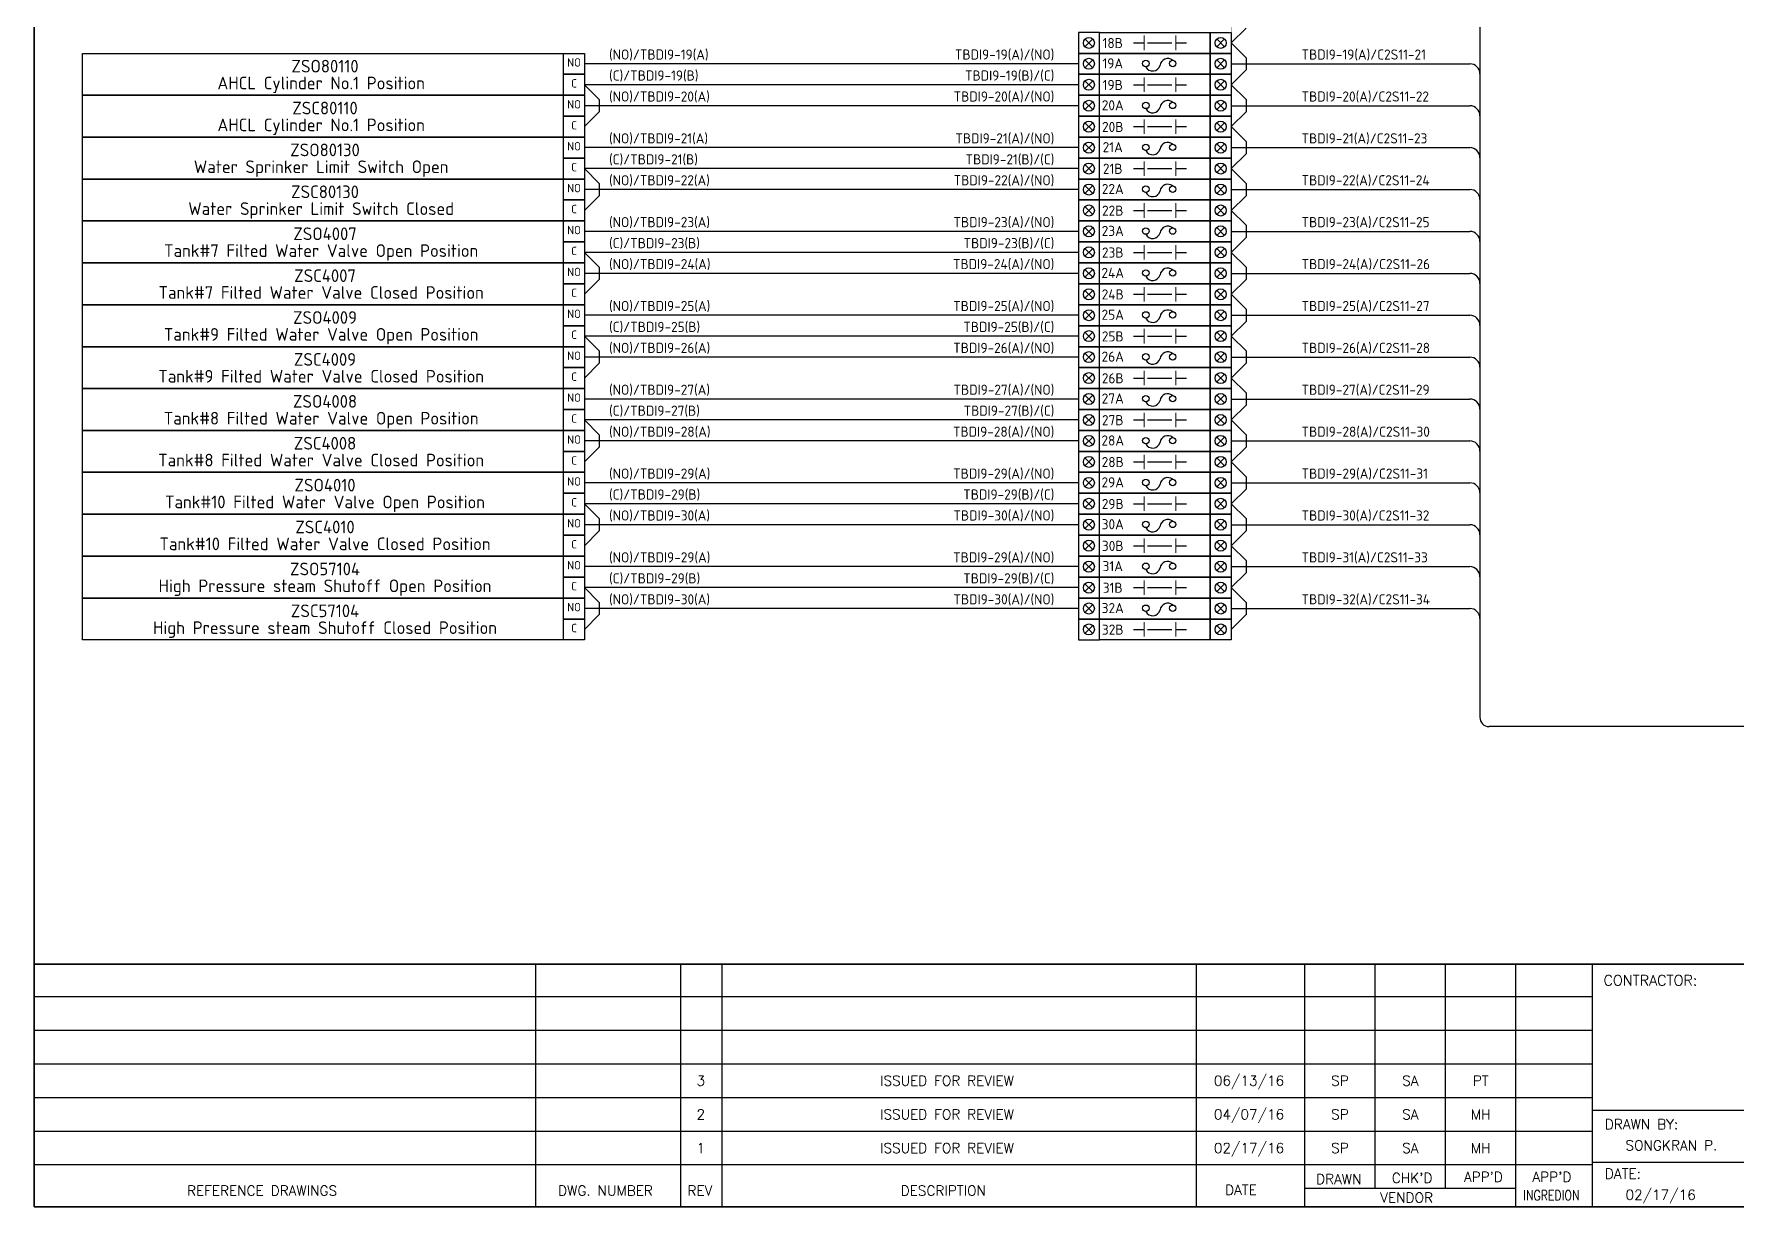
# Model space of a CAD drawing. Header units: inches. Extents: x 579627 to 667544, y 458630 to 507164.
# Drawn here: x 659216 to 661236, y 493540 to 494932 of the extents above; entities that cross this region are included whole.
import ezdxf
from ezdxf.enums import TextEntityAlignment as Align

# ---------------------------------------------------------------- set-up
doc = ezdxf.new("R2010")
doc.units = ezdxf.units.IN
doc.header["$MEASUREMENT"] = 0
for name, color, linetype in [('GT_1', 9, 'Continuous'), ('HELPPOINT', 7, 'Continuous'), ('MEMBER', 7, 'Continuous'), ('power', 7, 'Continuous')]:
    doc.layers.add(name, color=color, linetype=linetype)
doc.styles.add('HTX11', font='O8111901')
doc.styles.add('ISO3098B', font='ISO3098B.shx')
doc.styles.add('ROMANS', font='romans.shx', dxfattribs={"width": 0.85, "height": 25})

# ---------------------------------------------------------------- blocks, each defined once
blk = doc.blocks.new('TPA')
at = {"layer": 'GT_1', "color": 4, "flags": 128}
for points in [[(563383.4, 501946.4), (563383.4, 502273.8)], [(563578.8, 501946.4), (563578.8, 502273.8)], [(563634.6, 501946.4), (563634.6, 502273.8)], [(564274, 501946.4), (564274, 502273.8)], [(564419.8, 501946.4), (564419.8, 502273.8)], [(564514.7, 501971.1), (564514.7, 502273.8)], [(564609.7, 501971.2), (564609.7, 502273.8)], [(564704.3, 501946.4), (564704.3, 502273.8)], [(564807.7, 501946.4), (564807.7, 502273.8)], [(564807.7, 502229.7), (562706.8, 502229.7)], [(564807.7, 502184.4), (562706.8, 502184.4)], [(564807.7, 502139.1), (562706.8, 502139.1)], [(564807.7, 502093.7), (562706.8, 502093.7)], [(565702.1, 502076.3), (564807.7, 502076.3)], [(564807.7, 502048.3), (562706.8, 502048.3)], [(564807.6, 502003), (562706.8, 502003)], [(565702.1, 502006.4), (564807.7, 502006.4)], [(564704.3, 501971.1), (564419.8, 501971.1)]]:
    blk.add_lwpolyline(points, dxfattribs=at)
at = {"layer": 'HELPPOINT', "color": 4, "lineweight": 35}
for p, q in [((562706.8, 501946.4), (562706.8, 505019.3)), ((562706.8, 501946.4), (562706.8, 505019.3)), ((567131, 501946.4), (562706.8, 501946.4)), ((567131, 501946.4), (562706.8, 501946.4))]:
    blk.add_line(p, q, dxfattribs=at)
at = {"layer": 'MEMBER', "color": 4, "lineweight": 35}
blk.add_line((562706.8, 502273.8), (567131, 502273.8), dxfattribs=at)
blk.add_line((562706.8, 502273.8), (567131, 502273.8), dxfattribs=at)
at = {"style": 'HTX11'}
for tag, p in [('A', (566704.3, 502037.1)), ('B', (567038.2, 501963.3))]:
    blk.add_attdef(tag, text='', height=16.8, dxfattribs=at).set_placement(p, align=Align.MIDDLE_CENTER)
at = {"layer": 'MEMBER', "color": 4, "ltscale": 0.8, "style": 'ROMANS'}
for s, height, p in [('CONTRACTOR:', 14.035, (564822.6, 502244.9)), ('DRAWN BY:', 13.49, (564824.3, 502051.1)), ('SONGKRAN P.', 13.495, (564852.1, 502022.7)), ('DRAWN', 13.49, (564435, 501977.3)), ("CHK'D", 13.49, (564537, 501978.7)), ("APP'D", 13.49, (564634.3, 501980.1)), ("APP'D", 13.49, (564726.6, 501980.1)), ('DATE:', 13.49, (564824.3, 501984.5)), ('REFERENCE DRAWINGS', 13.495, (562912.9, 501961.6)), ('DWG. NUMBER', 13.495, (563413.2, 501961.6)), ('REV', 13.49, (563587.7, 501961.6)), ('DESCRIPTION', 13.495, (563875, 501961.6)), ('DATE', 13.49, (564312.3, 501962.5)), ('VENDOR', 13.49, (564521.5, 501952.2)), ('02/17/16', 13.49, (564852.1, 501956))]:
    blk.add_text(s, height=height, dxfattribs=at).set_placement(p)
for s, height, p in [('3', 13.5, (563605.6, 502116.6)), ('ISSUED FOR REVIEW', 13.495, (563937.5, 502116.6)), ('06/13/16', 13.49, (564344.6, 502116.6)), ('SP', 13.49, (564467.2, 502116.6)), ('SA', 13.49, (564562.1, 502116.6)), ('PT', 13.49, (564657, 502116.6)), ('2', 13.5, (563605.6, 502071.2)), ('ISSUED FOR REVIEW', 13.495, (563937.5, 502071.2)), ('04/07/16', 13.49, (564344.6, 502071.2)), ('SP', 13.49, (564467.2, 502071.2)), ('SA', 13.49, (564562.1, 502071.2)), ('MH', 13.49, (564657, 502071.2)), ('1', 13.5, (563605.6, 502025.8)), ('ISSUED FOR REVIEW', 13.495, (563937.5, 502025.8)), ('02/17/16', 13.49, (564344.6, 502025.8)), ('SP', 13.49, (564467.2, 502025.8)), ('SA', 13.49, (564562.1, 502025.8)), ('MH', 13.49, (564657, 502025.8))]:
    blk.add_text(s, height=height, dxfattribs=at).set_placement(p, align=Align.MIDDLE_CENTER)
at = {"layer": 'MEMBER', "color": 4, "ltscale": 0.8, "style": 'ROMANS', "width": 0.8}
blk.add_text('INGREDION', height=13.49, dxfattribs=at).set_placement((564714.3, 501955.4))

msp = doc.modelspace()

# ---------------------------------------------------------------- linework, layer by layer
at = {"color": 4}
for p, q in [((660931.6, 495779.5), (660931.6, 494121)), ((660455.2, 494896.5), (659869.2, 494896.5)), ((660636.6, 494896.5), (660919.6, 494896.5)), ((660455.2, 494846.7), (659869.2, 494846.7)), ((660636.6, 494846.7), (660919.6, 494846.7)), ((660455.2, 494797), (659869.2, 494797)), ((660636.6, 494797), (660919.6, 494797)), ((660455.2, 494747.3), (659869.2, 494747.3)), ((660636.6, 494747.3), (660919.6, 494747.3)), ((660455.2, 494697.6), (659869.2, 494697.6)), ((660636.6, 494697.6), (660919.6, 494697.6)), ((660455.2, 494647.8), (659869.2, 494647.8)), ((660636.6, 494647.8), (660919.6, 494647.8)), ((660455.2, 494598.1), (659869.2, 494598.1)), ((660636.6, 494598.1), (660919.6, 494598.1)), ((660455.2, 494548.4), (659869.2, 494548.4)), ((660636.6, 494548.4), (660919.6, 494548.4)), ((660455.2, 494498.7), (659869.2, 494498.7)), ((660636.6, 494498.7), (660919.6, 494498.7)), ((660455.2, 494449), (659869.2, 494449)), ((660636.6, 494449), (660919.6, 494449)), ((660455.2, 494399.2), (659869.2, 494399.2)), ((660636.6, 494399.2), (660919.6, 494399.2)), ((660455.2, 494349.5), (659869.2, 494349.5)), ((660636.6, 494349.5), (660919.6, 494349.5)), ((660455.2, 494299.8), (659869.2, 494299.8)), ((660636.6, 494299.8), (660919.6, 494299.8)), ((660455.2, 494250.1), (659869.2, 494250.1)), ((660636.6, 494250.1), (660919.6, 494250.1)), ((662877.5, 494110), (660942.6, 494110))]:
    msp.add_line(p, q, dxfattribs=at)
at = {"color": 1}
for p, q in [((660636.6, 494921.3), (660654.1, 494938.9)), ((660636.6, 494921.3), (660654.1, 494903.7)), ((660472.3, 494901.1), (660463, 494891.8)), ((660463, 494901.1), (660472.3, 494891.8)), ((660619.5, 494901.1), (660628.7, 494891.8)), ((660628.7, 494901.1), (660619.5, 494891.8)), ((660654.1, 494903.7), (660654.1, 494889.2)), ((660636.6, 494871.6), (660654.1, 494889.2)), ((660636.6, 494871.6), (660654.1, 494854)), ((660472.3, 494851.4), (660463, 494842.1)), ((660463, 494851.4), (660472.3, 494842.1)), ((660619.5, 494851.4), (660628.7, 494842.1)), ((660628.7, 494851.4), (660619.5, 494842.1)), ((660654.1, 494854), (660654.1, 494839.5)), ((660636.6, 494821.9), (660654.1, 494839.5)), ((660636.6, 494821.9), (660654.1, 494804.3)), ((660472.3, 494801.6), (660463, 494792.4)), ((660463, 494801.6), (660472.3, 494792.4)), ((660619.5, 494801.6), (660628.7, 494792.4)), ((660628.7, 494801.6), (660619.5, 494792.4)), ((660654.1, 494804.3), (660654.1, 494789.7)), ((660636.6, 494772.2), (660654.1, 494789.7)), ((660636.6, 494772.2), (660654.1, 494754.6)), ((660472.3, 494751.9), (660463, 494742.7)), ((660463, 494751.9), (660472.3, 494742.7)), ((660619.5, 494751.9), (660628.7, 494742.7)), ((660628.7, 494751.9), (660619.5, 494742.7)), ((660654.1, 494754.6), (660654.1, 494740)), ((660636.6, 494722.4), (660654.1, 494740)), ((660636.6, 494722.4), (660654.1, 494704.9)), ((660472.3, 494702.2), (660463, 494692.9)), ((660463, 494702.2), (660472.3, 494692.9)), ((660619.5, 494702.2), (660628.7, 494692.9)), ((660628.7, 494702.2), (660619.5, 494692.9)), ((660636.6, 494672.7), (660654.1, 494690.3)), ((660654.1, 494704.9), (660654.1, 494690.3)), ((660636.6, 494672.7), (660654.1, 494655.1)), ((660472.3, 494652.5), (660463, 494643.2)), ((660463, 494652.5), (660472.3, 494643.2)), ((660619.5, 494652.5), (660628.7, 494643.2)), ((660628.7, 494652.5), (660619.5, 494643.2)), ((660654.1, 494655.1), (660654.1, 494640.6)), ((660636.6, 494623), (660654.1, 494640.6)), ((660636.6, 494623), (660654.1, 494605.4)), ((660472.3, 494602.8), (660463, 494593.5)), ((660463, 494602.8), (660472.3, 494593.5)), ((660619.5, 494602.8), (660628.7, 494593.5)), ((660628.7, 494602.8), (660619.5, 494593.5)), ((660636.6, 494573.3), (660654.1, 494590.8)), ((660654.1, 494605.4), (660654.1, 494590.8)), ((660636.6, 494573.3), (660654.1, 494555.7)), ((660472.3, 494553), (660463, 494543.8)), ((660463, 494553), (660472.3, 494543.8)), ((660619.5, 494553), (660628.7, 494543.8)), ((660628.7, 494553), (660619.5, 494543.8)), ((660654.1, 494555.7), (660654.1, 494541.1)), ((660636.6, 494523.5), (660654.1, 494541.1)), ((660636.6, 494523.5), (660654.1, 494506)), ((660472.3, 494503.3), (660463, 494494.1)), ((660463, 494503.3), (660472.3, 494494.1)), ((660619.5, 494503.3), (660628.7, 494494.1)), ((660628.7, 494503.3), (660619.5, 494494.1)), ((660636.6, 494473.8), (660654.1, 494491.4)), ((660654.1, 494506), (660654.1, 494491.4)), ((660636.6, 494473.8), (660654.1, 494456.2)), ((660472.3, 494453.6), (660463, 494444.3)), ((660463, 494453.6), (660472.3, 494444.3)), ((660619.5, 494453.6), (660628.7, 494444.3)), ((660628.7, 494453.6), (660619.5, 494444.3)), ((660654.1, 494456.2), (660654.1, 494441.7)), ((660636.6, 494424.1), (660654.1, 494441.7)), ((660636.6, 494424.1), (660654.1, 494406.5)), ((660472.3, 494403.9), (660463, 494394.6)), ((660463, 494403.9), (660472.3, 494394.6)), ((660619.5, 494403.9), (660628.7, 494394.6)), ((660628.7, 494403.9), (660619.5, 494394.6)), ((660636.6, 494374.4), (660654.1, 494391.9)), ((660654.1, 494406.5), (660654.1, 494391.9)), ((660636.6, 494374.4), (660654.1, 494356.8)), ((660472.3, 494354.1), (660463, 494344.9)), ((660463, 494354.1), (660472.3, 494344.9)), ((660619.5, 494354.1), (660628.7, 494344.9)), ((660628.7, 494354.1), (660619.5, 494344.9)), ((660654.1, 494356.8), (660654.1, 494342.2)), ((660636.6, 494324.6), (660654.1, 494342.2)), ((660636.6, 494324.6), (660654.1, 494307.1)), ((660654.1, 494307.1), (660654.1, 494292.5)), ((660472.3, 494304.4), (660463, 494295.2)), ((660463, 494304.4), (660472.3, 494295.2)), ((660619.5, 494304.4), (660628.7, 494295.2)), ((660628.7, 494304.4), (660619.5, 494295.2)), ((660636.6, 494274.9), (660654.1, 494292.5)), ((660654.1, 494292.5), (660654.1, 494292.5)), ((660636.6, 494274.9), (660654.1, 494257.3)), ((660472.3, 494254.7), (660463, 494245.4)), ((660463, 494254.7), (660472.3, 494245.4)), ((660619.5, 494254.7), (660628.7, 494245.4)), ((660628.7, 494254.7), (660619.5, 494245.4)), ((660654.1, 494257.3), (660654.1, 494242.8)), ((660636.6, 494225.2), (660654.1, 494242.8)), ((660654.1, 494242.8), (660654.1, 494242.8))]:
    msp.add_line(p, q, dxfattribs=at)
at = {"color": 0}
for p, q in [((660472.3, 494926), (660463, 494916.7)), ((660463, 494926), (660472.3, 494916.7)), ((660520.8, 494921.3), (660533.4, 494921.3)), ((660537.3, 494921.3), (660565.9, 494921.3)), ((660570.9, 494921.3), (660583.5, 494921.3)), ((660619.5, 494926), (660628.7, 494916.7)), ((660628.7, 494926), (660619.5, 494916.7)), ((660455.2, 494871.6), (659869.2, 494871.6)), ((659869.2, 494871.6), (659886.8, 494854)), ((660472.3, 494876.2), (660463, 494867)), ((660463, 494876.2), (660472.3, 494867)), ((660520.8, 494871.6), (660533.4, 494871.6)), ((660537.3, 494871.6), (660565.9, 494871.6)), ((660570.9, 494871.6), (660583.5, 494871.6)), ((660619.5, 494876.2), (660628.7, 494867)), ((660628.7, 494876.2), (660619.5, 494867)), ((659886.8, 494854), (659886.8, 494839.5)), ((659869.2, 494821.9), (659886.8, 494839.5)), ((660472.3, 494826.5), (660463, 494817.3)), ((660463, 494826.5), (660472.3, 494817.3)), ((660520.8, 494821.9), (660533.4, 494821.9)), ((660537.3, 494821.9), (660565.9, 494821.9)), ((660570.9, 494821.9), (660583.5, 494821.9)), ((660619.5, 494826.5), (660628.7, 494817.3)), ((660628.7, 494826.5), (660619.5, 494817.3)), ((660455.2, 494772.2), (659869.2, 494772.2)), ((659869.2, 494772.2), (659886.8, 494754.6)), ((660472.3, 494776.8), (660463, 494767.5)), ((660463, 494776.8), (660472.3, 494767.5)), ((660520.8, 494772.2), (660533.4, 494772.2)), ((660537.3, 494772.2), (660565.9, 494772.2)), ((660570.9, 494772.2), (660583.5, 494772.2)), ((660619.5, 494776.8), (660628.7, 494767.5)), ((660628.7, 494776.8), (660619.5, 494767.5)), ((659886.8, 494754.6), (659886.8, 494740)), ((659869.2, 494722.4), (659886.8, 494740)), ((660472.3, 494727.1), (660463, 494717.8)), ((660463, 494727.1), (660472.3, 494717.8)), ((660520.8, 494722.4), (660533.4, 494722.4)), ((660537.3, 494722.4), (660565.9, 494722.4)), ((660570.9, 494722.4), (660583.5, 494722.4)), ((660619.5, 494727.1), (660628.7, 494717.8)), ((660628.7, 494727.1), (660619.5, 494717.8)), ((660455.2, 494672.7), (659869.2, 494672.7)), ((659869.2, 494672.7), (659886.8, 494655.1)), ((660472.3, 494677.3), (660463, 494668.1)), ((660463, 494677.3), (660472.3, 494668.1)), ((660520.8, 494672.7), (660533.4, 494672.7)), ((660537.3, 494672.7), (660565.9, 494672.7)), ((660570.9, 494672.7), (660583.5, 494672.7)), ((660619.5, 494677.3), (660628.7, 494668.1)), ((660628.7, 494677.3), (660619.5, 494668.1)), ((659886.8, 494655.1), (659886.8, 494640.6)), ((659869.2, 494623), (659886.8, 494640.6)), ((660472.3, 494627.6), (660463, 494618.4)), ((660463, 494627.6), (660472.3, 494618.4)), ((660520.8, 494623), (660533.4, 494623)), ((660537.3, 494623), (660565.9, 494623)), ((660570.9, 494623), (660583.5, 494623)), ((660619.5, 494627.6), (660628.7, 494618.4)), ((660628.7, 494627.6), (660619.5, 494618.4)), ((660455.2, 494573.3), (659869.2, 494573.3)), ((659869.2, 494573.3), (659886.8, 494555.7)), ((660472.3, 494577.9), (660463, 494568.6)), ((660463, 494577.9), (660472.3, 494568.6)), ((660520.8, 494573.3), (660533.4, 494573.3)), ((660537.3, 494573.3), (660565.9, 494573.3)), ((660570.9, 494573.3), (660583.5, 494573.3)), ((660619.5, 494577.9), (660628.7, 494568.6)), ((660628.7, 494577.9), (660619.5, 494568.6)), ((659886.8, 494555.7), (659886.8, 494541.1)), ((659869.2, 494523.5), (659886.8, 494541.1)), ((660472.3, 494528.2), (660463, 494518.9)), ((660463, 494528.2), (660472.3, 494518.9)), ((660619.5, 494528.2), (660628.7, 494518.9)), ((660628.7, 494528.2), (660619.5, 494518.9)), ((660520.8, 494523.5), (660533.4, 494523.5)), ((660537.3, 494523.5), (660565.9, 494523.5)), ((660570.9, 494523.5), (660583.5, 494523.5)), ((660455.2, 494473.8), (659869.2, 494473.8)), ((659869.2, 494473.8), (659886.8, 494456.2)), ((660472.3, 494478.4), (660463, 494469.2)), ((660463, 494478.4), (660472.3, 494469.2)), ((660520.8, 494473.8), (660533.4, 494473.8)), ((660537.3, 494473.8), (660565.9, 494473.8)), ((660570.9, 494473.8), (660583.5, 494473.8)), ((660619.5, 494478.4), (660628.7, 494469.2)), ((660628.7, 494478.4), (660619.5, 494469.2)), ((659886.8, 494456.2), (659886.8, 494441.7)), ((659869.2, 494424.1), (659886.8, 494441.7)), ((660472.3, 494428.7), (660463, 494419.5)), ((660463, 494428.7), (660472.3, 494419.5)), ((660619.5, 494428.7), (660628.7, 494419.5)), ((660628.7, 494428.7), (660619.5, 494419.5)), ((660520.8, 494424.1), (660533.4, 494424.1)), ((660537.3, 494424.1), (660565.9, 494424.1)), ((660570.9, 494424.1), (660583.5, 494424.1)), ((660455.2, 494374.4), (659869.2, 494374.4)), ((659869.2, 494374.4), (659886.8, 494356.8)), ((660472.3, 494379), (660463, 494369.7)), ((660463, 494379), (660472.3, 494369.7)), ((660520.8, 494374.4), (660533.4, 494374.4)), ((660537.3, 494374.4), (660565.9, 494374.4)), ((660570.9, 494374.4), (660583.5, 494374.4)), ((660619.5, 494379), (660628.7, 494369.7)), ((660628.7, 494379), (660619.5, 494369.7)), ((659886.8, 494356.8), (659886.8, 494342.2)), ((659869.2, 494324.6), (659886.8, 494342.2)), ((660472.3, 494329.3), (660463, 494320)), ((660463, 494329.3), (660472.3, 494320)), ((660619.5, 494329.3), (660628.7, 494320)), ((660628.7, 494329.3), (660619.5, 494320)), ((660520.8, 494324.6), (660533.4, 494324.6)), ((660537.3, 494324.6), (660565.9, 494324.6)), ((660570.9, 494324.6), (660583.5, 494324.6)), ((660455.2, 494274.9), (659869.2, 494274.9)), ((659869.2, 494274.9), (659886.8, 494257.3)), ((660472.3, 494279.5), (660463, 494270.3)), ((660463, 494279.5), (660472.3, 494270.3)), ((660520.8, 494274.9), (660533.4, 494274.9)), ((660537.3, 494274.9), (660565.9, 494274.9)), ((660570.9, 494274.9), (660583.5, 494274.9)), ((660619.5, 494279.5), (660628.7, 494270.3)), ((660628.7, 494279.5), (660619.5, 494270.3)), ((659886.8, 494257.3), (659886.8, 494242.8)), ((659869.2, 494225.2), (659886.8, 494242.8)), ((660472.3, 494229.8), (660463, 494220.6)), ((660463, 494229.8), (660472.3, 494220.6)), ((660520.8, 494225.2), (660533.4, 494225.2)), ((660537.3, 494225.2), (660565.9, 494225.2)), ((660570.9, 494225.2), (660583.5, 494225.2)), ((660619.5, 494229.8), (660628.7, 494220.6)), ((660628.7, 494229.8), (660619.5, 494220.6))]:
    msp.add_line(p, q, dxfattribs=at)
at = {"color": 0, "lineweight": 9}
for p, q in [((660533.4, 494912.8), (660533.4, 494929.9)), ((660570.9, 494912.8), (660570.9, 494929.9)), ((660533.4, 494863.1), (660533.4, 494880.1)), ((660570.9, 494863.1), (660570.9, 494880.1)), ((660533.4, 494813.3), (660533.4, 494830.4)), ((660570.9, 494813.3), (660570.9, 494830.4)), ((660533.4, 494763.6), (660533.4, 494780.7)), ((660570.9, 494763.6), (660570.9, 494780.7)), ((660533.4, 494713.9), (660533.4, 494731)), ((660570.9, 494713.9), (660570.9, 494731)), ((660533.4, 494664.2), (660533.4, 494681.2)), ((660570.9, 494664.2), (660570.9, 494681.2)), ((660533.4, 494614.5), (660533.4, 494631.5)), ((660570.9, 494614.5), (660570.9, 494631.5)), ((660533.4, 494564.7), (660533.4, 494581.8)), ((660570.9, 494564.7), (660570.9, 494581.8)), ((660533.4, 494515), (660533.4, 494532.1)), ((660570.9, 494515), (660570.9, 494532.1)), ((660533.4, 494465.3), (660533.4, 494482.3)), ((660570.9, 494465.3), (660570.9, 494482.3)), ((660533.4, 494415.6), (660533.4, 494432.6)), ((660570.9, 494415.6), (660570.9, 494432.6)), ((660533.4, 494365.8), (660533.4, 494382.9)), ((660570.9, 494365.8), (660570.9, 494382.9)), ((660533.4, 494316.1), (660533.4, 494333.2)), ((660570.9, 494316.1), (660570.9, 494333.2)), ((660533.4, 494266.4), (660533.4, 494283.5)), ((660570.9, 494266.4), (660570.9, 494283.5)), ((660533.4, 494216.7), (660533.4, 494233.7)), ((660570.9, 494216.7), (660570.9, 494233.7))]:
    msp.add_line(p, q, dxfattribs=at)
at = {"color": 0, "const_width": 0.3}
for points in [[(660455.2, 494958.6), (660636.6, 494958.6), (660636.6, 494908.9), (660455.2, 494908.9), (660455.2, 494958.6)], [(660455.2, 494908.9), (660636.6, 494908.9), (660636.6, 494859.2), (660455.2, 494859.2), (660455.2, 494908.9)], [(660455.2, 494859.2), (660636.6, 494859.2), (660636.6, 494809.4), (660455.2, 494809.4), (660455.2, 494859.2)], [(660455.2, 494809.4), (660636.6, 494809.4), (660636.6, 494759.7), (660455.2, 494759.7), (660455.2, 494809.4)], [(660455.2, 494759.7), (660636.6, 494759.7), (660636.6, 494710), (660455.2, 494710), (660455.2, 494759.7)], [(660455.2, 494710), (660636.6, 494710), (660636.6, 494660.3), (660455.2, 494660.3), (660455.2, 494710)], [(660455.2, 494660.3), (660636.6, 494660.3), (660636.6, 494610.6), (660455.2, 494610.6), (660455.2, 494660.3)], [(660455.2, 494610.6), (660636.6, 494610.6), (660636.6, 494560.8), (660455.2, 494560.8), (660455.2, 494610.6)], [(660455.2, 494560.8), (660636.6, 494560.8), (660636.6, 494511.1), (660455.2, 494511.1), (660455.2, 494560.8)], [(660455.2, 494511.1), (660636.6, 494511.1), (660636.6, 494461.4), (660455.2, 494461.4), (660455.2, 494511.1)], [(660455.2, 494461.4), (660636.6, 494461.4), (660636.6, 494411.7), (660455.2, 494411.7), (660455.2, 494461.4)], [(660455.2, 494411.7), (660636.6, 494411.7), (660636.6, 494361.9), (660455.2, 494361.9), (660455.2, 494411.7)], [(660455.2, 494361.9), (660636.6, 494361.9), (660636.6, 494312.2), (660455.2, 494312.2), (660455.2, 494361.9)], [(660455.2, 494312.2), (660636.6, 494312.2), (660636.6, 494262.5), (660455.2, 494262.5), (660455.2, 494312.2)], [(660455.2, 494262.5), (660636.6, 494262.5), (660636.6, 494212.8), (660455.2, 494212.8), (660455.2, 494262.5)]]:
    msp.add_lwpolyline(points, dxfattribs=at)
at = {"color": 0}
for points in [[(660480.1, 494933.8), (660455.2, 494933.8), (660455.2, 494908.9), (660480.1, 494908.9)], [(660480.1, 494933.8), (660611.7, 494933.8), (660611.7, 494908.9), (660480.1, 494908.9)], [(660611.7, 494933.8), (660636.6, 494933.8), (660636.6, 494908.9), (660611.7, 494908.9)], [(659844.3, 494884), (659869.2, 494884), (659869.2, 494859.2), (659844.3, 494859.2)], [(660480.1, 494884), (660455.2, 494884), (660455.2, 494859.2), (660480.1, 494859.2)], [(660480.1, 494884), (660611.7, 494884), (660611.7, 494859.2), (660480.1, 494859.2)], [(660611.7, 494884), (660636.6, 494884), (660636.6, 494859.2), (660611.7, 494859.2)], [(659844.3, 494834.3), (659869.2, 494834.3), (659869.2, 494809.4), (659844.3, 494809.4)], [(660480.1, 494834.3), (660455.2, 494834.3), (660455.2, 494809.4), (660480.1, 494809.4)], [(660480.1, 494834.3), (660611.7, 494834.3), (660611.7, 494809.4), (660480.1, 494809.4)], [(660611.7, 494834.3), (660636.6, 494834.3), (660636.6, 494809.4), (660611.7, 494809.4)], [(659844.3, 494784.6), (659869.2, 494784.6), (659869.2, 494759.7), (659844.3, 494759.7)], [(660480.1, 494784.6), (660455.2, 494784.6), (660455.2, 494759.7), (660480.1, 494759.7)], [(660480.1, 494784.6), (660611.7, 494784.6), (660611.7, 494759.7), (660480.1, 494759.7)], [(660611.7, 494784.6), (660636.6, 494784.6), (660636.6, 494759.7), (660611.7, 494759.7)], [(659844.3, 494734.9), (659869.2, 494734.9), (659869.2, 494710), (659844.3, 494710)], [(660480.1, 494734.9), (660455.2, 494734.9), (660455.2, 494710), (660480.1, 494710)], [(660480.1, 494734.9), (660611.7, 494734.9), (660611.7, 494710), (660480.1, 494710)], [(660611.7, 494734.9), (660636.6, 494734.9), (660636.6, 494710), (660611.7, 494710)], [(659844.3, 494685.1), (659869.2, 494685.1), (659869.2, 494660.3), (659844.3, 494660.3)], [(660480.1, 494685.1), (660455.2, 494685.1), (660455.2, 494660.3), (660480.1, 494660.3)], [(660480.1, 494685.1), (660611.7, 494685.1), (660611.7, 494660.3), (660480.1, 494660.3)], [(660611.7, 494685.1), (660636.6, 494685.1), (660636.6, 494660.3), (660611.7, 494660.3)], [(659844.3, 494635.4), (659869.2, 494635.4), (659869.2, 494610.6), (659844.3, 494610.6)], [(660480.1, 494635.4), (660455.2, 494635.4), (660455.2, 494610.6), (660480.1, 494610.6)], [(660480.1, 494635.4), (660611.7, 494635.4), (660611.7, 494610.6), (660480.1, 494610.6)], [(660611.7, 494635.4), (660636.6, 494635.4), (660636.6, 494610.6), (660611.7, 494610.6)], [(659844.3, 494585.7), (659869.2, 494585.7), (659869.2, 494560.8), (659844.3, 494560.8)], [(660480.1, 494585.7), (660455.2, 494585.7), (660455.2, 494560.8), (660480.1, 494560.8)], [(660480.1, 494585.7), (660611.7, 494585.7), (660611.7, 494560.8), (660480.1, 494560.8)], [(660611.7, 494585.7), (660636.6, 494585.7), (660636.6, 494560.8), (660611.7, 494560.8)], [(659844.3, 494536), (659869.2, 494536), (659869.2, 494511.1), (659844.3, 494511.1)], [(660480.1, 494536), (660455.2, 494536), (660455.2, 494511.1), (660480.1, 494511.1)], [(660480.1, 494536), (660611.7, 494536), (660611.7, 494511.1), (660480.1, 494511.1)], [(660611.7, 494536), (660636.6, 494536), (660636.6, 494511.1), (660611.7, 494511.1)], [(659844.3, 494486.2), (659869.2, 494486.2), (659869.2, 494461.4), (659844.3, 494461.4)], [(660480.1, 494486.2), (660455.2, 494486.2), (660455.2, 494461.4), (660480.1, 494461.4)], [(660480.1, 494486.2), (660611.7, 494486.2), (660611.7, 494461.4), (660480.1, 494461.4)], [(660611.7, 494486.2), (660636.6, 494486.2), (660636.6, 494461.4), (660611.7, 494461.4)], [(659844.3, 494436.5), (659869.2, 494436.5), (659869.2, 494411.7), (659844.3, 494411.7)], [(660480.1, 494436.5), (660455.2, 494436.5), (660455.2, 494411.7), (660480.1, 494411.7)], [(660480.1, 494436.5), (660611.7, 494436.5), (660611.7, 494411.7), (660480.1, 494411.7)], [(660611.7, 494436.5), (660636.6, 494436.5), (660636.6, 494411.7), (660611.7, 494411.7)], [(659844.3, 494386.8), (659869.2, 494386.8), (659869.2, 494361.9), (659844.3, 494361.9)], [(660480.1, 494386.8), (660455.2, 494386.8), (660455.2, 494361.9), (660480.1, 494361.9)], [(660480.1, 494386.8), (660611.7, 494386.8), (660611.7, 494361.9), (660480.1, 494361.9)], [(660611.7, 494386.8), (660636.6, 494386.8), (660636.6, 494361.9), (660611.7, 494361.9)], [(659844.3, 494337.1), (659869.2, 494337.1), (659869.2, 494312.2), (659844.3, 494312.2)], [(660480.1, 494337.1), (660455.2, 494337.1), (660455.2, 494312.2), (660480.1, 494312.2)], [(660480.1, 494337.1), (660611.7, 494337.1), (660611.7, 494312.2), (660480.1, 494312.2)], [(660611.7, 494337.1), (660636.6, 494337.1), (660636.6, 494312.2), (660611.7, 494312.2)], [(659844.3, 494287.4), (659869.2, 494287.4), (659869.2, 494262.5), (659844.3, 494262.5)], [(660480.1, 494287.4), (660455.2, 494287.4), (660455.2, 494262.5), (660480.1, 494262.5)], [(660480.1, 494287.4), (660611.7, 494287.4), (660611.7, 494262.5), (660480.1, 494262.5)], [(660611.7, 494287.4), (660636.6, 494287.4), (660636.6, 494262.5), (660611.7, 494262.5)], [(659844.3, 494237.6), (659869.2, 494237.6), (659869.2, 494212.8), (659844.3, 494212.8)], [(660480.1, 494237.6), (660455.2, 494237.6), (660455.2, 494212.8), (660480.1, 494212.8)], [(660480.1, 494237.6), (660611.7, 494237.6), (660611.7, 494212.8), (660480.1, 494212.8)], [(660611.7, 494237.6), (660636.6, 494237.6), (660636.6, 494212.8), (660611.7, 494212.8)]]:
    msp.add_lwpolyline(points, close=True, dxfattribs=at)
at = {"color": 2}
for points in [[(659273.9, 494908.9), (659869.2, 494908.9), (659869.2, 494859.2), (659273.9, 494859.2)], [(659273.9, 494859.2), (659869.2, 494859.2), (659869.2, 494809.4), (659273.9, 494809.4)], [(659273.9, 494809.4), (659869.2, 494809.4), (659869.2, 494759.7), (659273.9, 494759.7)], [(659273.9, 494759.7), (659869.2, 494759.7), (659869.2, 494710), (659273.9, 494710)], [(659273.9, 494710), (659869.2, 494710), (659869.2, 494660.3), (659273.9, 494660.3)], [(659273.9, 494660.3), (659869.2, 494660.3), (659869.2, 494610.6), (659273.9, 494610.6)], [(659273.9, 494610.6), (659869.2, 494610.6), (659869.2, 494560.8), (659273.9, 494560.8)], [(659273.9, 494560.8), (659869.2, 494560.8), (659869.2, 494511.1), (659273.9, 494511.1)], [(659273.9, 494511.1), (659869.2, 494511.1), (659869.2, 494461.4), (659273.9, 494461.4)], [(659273.9, 494461.4), (659869.2, 494461.4), (659869.2, 494411.7), (659273.9, 494411.7)], [(659273.9, 494411.7), (659869.2, 494411.7), (659869.2, 494361.9), (659273.9, 494361.9)], [(659273.9, 494361.9), (659869.2, 494361.9), (659869.2, 494312.2), (659273.9, 494312.2)], [(659273.9, 494312.2), (659869.2, 494312.2), (659869.2, 494262.5), (659273.9, 494262.5)], [(659273.9, 494262.5), (659869.2, 494262.5), (659869.2, 494212.8), (659273.9, 494212.8)]]:
    msp.add_lwpolyline(points, close=True, dxfattribs=at)
at = {"color": 1}
for points in [[(659844.3, 494908.9), (659869.2, 494908.9), (659869.2, 494884), (659844.3, 494884)], [(660480.1, 494908.9), (660455.2, 494908.9), (660455.2, 494884), (660480.1, 494884)], [(660480.1, 494908.9), (660611.7, 494908.9), (660611.7, 494884), (660480.1, 494884)], [(660611.7, 494908.9), (660636.6, 494908.9), (660636.6, 494884), (660611.7, 494884)], [(659844.3, 494859.2), (659869.2, 494859.2), (659869.2, 494834.3), (659844.3, 494834.3)], [(660480.1, 494859.2), (660455.2, 494859.2), (660455.2, 494834.3), (660480.1, 494834.3)], [(660480.1, 494859.2), (660611.7, 494859.2), (660611.7, 494834.3), (660480.1, 494834.3)], [(660611.7, 494859.2), (660636.6, 494859.2), (660636.6, 494834.3), (660611.7, 494834.3)], [(659844.3, 494809.4), (659869.2, 494809.4), (659869.2, 494784.6), (659844.3, 494784.6)], [(660480.1, 494809.4), (660455.2, 494809.4), (660455.2, 494784.6), (660480.1, 494784.6)], [(660480.1, 494809.4), (660611.7, 494809.4), (660611.7, 494784.6), (660480.1, 494784.6)], [(660611.7, 494809.4), (660636.6, 494809.4), (660636.6, 494784.6), (660611.7, 494784.6)], [(659844.3, 494759.7), (659869.2, 494759.7), (659869.2, 494734.9), (659844.3, 494734.9)], [(660480.1, 494759.7), (660455.2, 494759.7), (660455.2, 494734.9), (660480.1, 494734.9)], [(660480.1, 494759.7), (660611.7, 494759.7), (660611.7, 494734.9), (660480.1, 494734.9)], [(660611.7, 494759.7), (660636.6, 494759.7), (660636.6, 494734.9), (660611.7, 494734.9)], [(659844.3, 494710), (659869.2, 494710), (659869.2, 494685.1), (659844.3, 494685.1)], [(660480.1, 494710), (660455.2, 494710), (660455.2, 494685.1), (660480.1, 494685.1)], [(660480.1, 494710), (660611.7, 494710), (660611.7, 494685.1), (660480.1, 494685.1)], [(660611.7, 494710), (660636.6, 494710), (660636.6, 494685.1), (660611.7, 494685.1)], [(659844.3, 494660.3), (659869.2, 494660.3), (659869.2, 494635.4), (659844.3, 494635.4)], [(660480.1, 494660.3), (660455.2, 494660.3), (660455.2, 494635.4), (660480.1, 494635.4)], [(660480.1, 494660.3), (660611.7, 494660.3), (660611.7, 494635.4), (660480.1, 494635.4)], [(660611.7, 494660.3), (660636.6, 494660.3), (660636.6, 494635.4), (660611.7, 494635.4)], [(659844.3, 494610.6), (659869.2, 494610.6), (659869.2, 494585.7), (659844.3, 494585.7)], [(660480.1, 494610.6), (660455.2, 494610.6), (660455.2, 494585.7), (660480.1, 494585.7)], [(660480.1, 494610.6), (660611.7, 494610.6), (660611.7, 494585.7), (660480.1, 494585.7)], [(660611.7, 494610.6), (660636.6, 494610.6), (660636.6, 494585.7), (660611.7, 494585.7)], [(659844.3, 494560.8), (659869.2, 494560.8), (659869.2, 494536), (659844.3, 494536)], [(660480.1, 494560.8), (660455.2, 494560.8), (660455.2, 494536), (660480.1, 494536)], [(660480.1, 494560.8), (660611.7, 494560.8), (660611.7, 494536), (660480.1, 494536)], [(660611.7, 494560.8), (660636.6, 494560.8), (660636.6, 494536), (660611.7, 494536)], [(659844.3, 494511.1), (659869.2, 494511.1), (659869.2, 494486.2), (659844.3, 494486.2)], [(660480.1, 494511.1), (660455.2, 494511.1), (660455.2, 494486.2), (660480.1, 494486.2)], [(660480.1, 494511.1), (660611.7, 494511.1), (660611.7, 494486.2), (660480.1, 494486.2)], [(660611.7, 494511.1), (660636.6, 494511.1), (660636.6, 494486.2), (660611.7, 494486.2)], [(659844.3, 494461.4), (659869.2, 494461.4), (659869.2, 494436.5), (659844.3, 494436.5)], [(660480.1, 494461.4), (660455.2, 494461.4), (660455.2, 494436.5), (660480.1, 494436.5)], [(660480.1, 494461.4), (660611.7, 494461.4), (660611.7, 494436.5), (660480.1, 494436.5)], [(660611.7, 494461.4), (660636.6, 494461.4), (660636.6, 494436.5), (660611.7, 494436.5)], [(659844.3, 494411.7), (659869.2, 494411.7), (659869.2, 494386.8), (659844.3, 494386.8)], [(660480.1, 494411.7), (660455.2, 494411.7), (660455.2, 494386.8), (660480.1, 494386.8)], [(660480.1, 494411.7), (660611.7, 494411.7), (660611.7, 494386.8), (660480.1, 494386.8)], [(660611.7, 494411.7), (660636.6, 494411.7), (660636.6, 494386.8), (660611.7, 494386.8)], [(659844.3, 494361.9), (659869.2, 494361.9), (659869.2, 494337.1), (659844.3, 494337.1)], [(660480.1, 494361.9), (660455.2, 494361.9), (660455.2, 494337.1), (660480.1, 494337.1)], [(660480.1, 494361.9), (660611.7, 494361.9), (660611.7, 494337.1), (660480.1, 494337.1)], [(660611.7, 494361.9), (660636.6, 494361.9), (660636.6, 494337.1), (660611.7, 494337.1)], [(659844.3, 494312.2), (659869.2, 494312.2), (659869.2, 494287.4), (659844.3, 494287.4)], [(660480.1, 494312.2), (660455.2, 494312.2), (660455.2, 494287.4), (660480.1, 494287.4)], [(660480.1, 494312.2), (660611.7, 494312.2), (660611.7, 494287.4), (660480.1, 494287.4)], [(660611.7, 494312.2), (660636.6, 494312.2), (660636.6, 494287.4), (660611.7, 494287.4)], [(659844.3, 494262.5), (659869.2, 494262.5), (659869.2, 494237.6), (659844.3, 494237.6)], [(660480.1, 494262.5), (660455.2, 494262.5), (660455.2, 494237.6), (660480.1, 494237.6)], [(660480.1, 494262.5), (660611.7, 494262.5), (660611.7, 494237.6), (660480.1, 494237.6)], [(660611.7, 494262.5), (660636.6, 494262.5), (660636.6, 494237.6), (660611.7, 494237.6)]]:
    msp.add_lwpolyline(points, close=True, dxfattribs=at)
at = {"color": 0}
for centre in [(660467.7, 494921.3), (660624.1, 494921.3), (660467.7, 494871.6), (660624.1, 494871.6), (660467.7, 494821.9), (660624.1, 494821.9), (660467.7, 494772.2), (660624.1, 494772.2), (660467.7, 494722.4), (660624.1, 494722.4), (660467.7, 494672.7), (660624.1, 494672.7), (660467.7, 494623), (660624.1, 494623), (660467.7, 494573.3), (660624.1, 494573.3), (660467.7, 494523.5), (660624.1, 494523.5), (660467.7, 494473.8), (660624.1, 494473.8), (660467.7, 494424.1), (660624.1, 494424.1), (660467.7, 494374.4), (660624.1, 494374.4), (660467.7, 494324.6), (660624.1, 494324.6), (660467.7, 494274.9), (660624.1, 494274.9), (660467.7, 494225.2), (660624.1, 494225.2)]:
    msp.add_circle(centre, 6.54, dxfattribs=at)
at = {"color": 1}
for centre in [(660467.7, 494896.5), (660624.1, 494896.5), (660467.7, 494846.7), (660624.1, 494846.7), (660467.7, 494797), (660624.1, 494797), (660467.7, 494747.3), (660624.1, 494747.3), (660467.7, 494697.6), (660624.1, 494697.6), (660467.7, 494647.8), (660624.1, 494647.8), (660467.7, 494598.1), (660624.1, 494598.1), (660467.7, 494548.4), (660624.1, 494548.4), (660467.7, 494498.7), (660624.1, 494498.7), (660467.7, 494449), (660624.1, 494449), (660467.7, 494399.2), (660624.1, 494399.2), (660467.7, 494349.5), (660624.1, 494349.5), (660467.7, 494299.8), (660624.1, 494299.8), (660467.7, 494250.1), (660624.1, 494250.1)]:
    msp.add_circle(centre, 6.54, dxfattribs=at)
at = {"color": 4}
for centre, radius, start, end in [((660919.6, 494884.5), 12, 0, 90), ((660919.6, 494834.7), 12, 0, 90), ((660919.6, 494785), 12, 0, 90), ((660919.6, 494735.3), 12, 0, 90), ((660919.6, 494685.6), 12, 0, 90), ((660919.6, 494635.8), 12, 0, 90), ((660919.6, 494586.1), 12, 0, 90), ((660919.6, 494536.4), 12, 0, 90), ((660919.6, 494486.7), 12, 0, 90), ((660919.6, 494437), 12, 0, 90), ((660919.6, 494387.2), 12, 0, 90), ((660919.6, 494337.5), 12, 0, 90), ((660919.6, 494287.8), 12, 0, 90), ((660919.6, 494238.1), 12, 0, 90), ((660942.6, 494121), 11.1, 180.0002, 270), ((660942.6, 494121), 11.1, 180, 270)]:
    msp.add_arc(centre, radius, start, end, dxfattribs=at)
at = {"layer": 'power', "color": 1}
for centre in [(660535.2, 494896.9), (660567.1, 494896.9), (660535.2, 494847.1), (660567.1, 494847.1), (660535.2, 494797.4), (660567.1, 494797.4), (660535.2, 494747.7), (660567.1, 494747.7), (660535.2, 494698), (660567.1, 494698), (660535.2, 494648.2), (660567.1, 494648.2), (660535.2, 494598.5), (660567.1, 494598.5), (660535.2, 494548.8), (660567.1, 494548.8), (660535.2, 494499.1), (660567.1, 494499.1), (660535.2, 494449.3), (660567.1, 494449.3), (660535.2, 494399.6), (660567.1, 494399.6), (660535.2, 494349.9), (660567.1, 494349.9), (660535.2, 494300.2), (660567.1, 494300.2), (660535.2, 494250.4), (660567.1, 494250.4)]:
    msp.add_circle(centre, 3.81, dxfattribs=at)
for centre, radius, start, end in [((660543.3, 494897), 9.07, 206.1634, 346.0383), ((660561.3, 494893.5), 9.24, 51.1309, 171.3254), ((660561.3, 494843.7), 9.24, 51.1309, 171.3254), ((660543.3, 494847.3), 9.07, 206.1634, 346.0383), ((660543.3, 494797.6), 9.07, 206.1634, 346.0383), ((660561.3, 494794), 9.24, 51.1309, 171.3254), ((660561.3, 494744.3), 9.24, 51.1309, 171.3254), ((660543.3, 494747.9), 9.07, 206.1634, 346.0383), ((660543.3, 494698.2), 9.07, 206.1634, 346.0383), ((660561.3, 494694.6), 9.24, 51.1309, 171.3254), ((660561.3, 494644.8), 9.24, 51.1309, 171.3254), ((660543.3, 494648.4), 9.07, 206.1634, 346.0383), ((660543.3, 494598.7), 9.07, 206.1634, 346.0383), ((660561.3, 494595.1), 9.24, 51.1309, 171.3254), ((660561.3, 494545.4), 9.24, 51.1309, 171.3254), ((660543.3, 494549), 9.07, 206.1634, 346.0383), ((660543.3, 494499.3), 9.07, 206.1634, 346.0383), ((660561.3, 494495.7), 9.24, 51.1309, 171.3254), ((660543.3, 494449.5), 9.07, 206.1634, 346.0383), ((660561.3, 494446), 9.24, 51.1309, 171.3254), ((660543.3, 494399.8), 9.07, 206.1634, 346.0383), ((660561.3, 494396.2), 9.24, 51.1309, 171.3254), ((660543.3, 494350.1), 9.07, 206.1634, 346.0383), ((660561.3, 494346.5), 9.24, 51.1309, 171.3254), ((660561.3, 494296.8), 9.24, 51.1309, 171.3254), ((660543.3, 494300.4), 9.07, 206.1634, 346.0383), ((660543.3, 494250.6), 9.07, 206.1634, 346.0383), ((660561.3, 494247.1), 9.24, 51.1309, 171.3254)]:
    msp.add_arc(centre, radius, start, end, dxfattribs=at)

# ---------------------------------------------------------------- block references
at = {"xscale": 0.8800000000046566, "yscale": 0.8800000000046566, "zscale": 0.8800000000000001}
msp.add_blockref('TPA', (164034.4, 51827.1), dxfattribs=at)

# ---------------------------------------------------------------- texts
at = {"color": 4, "style": 'ISO3098B'}
for s, p in [('(NO)/TBDI9-19(A)', (659898.5, 494901.5)), ('TBDI9-19(A)/C2S11-21', (660719.9, 494901.5)), ('(NO)/TBDI9-20(A)', (659898.5, 494851.7)), ('TBDI9-20(A)/C2S11-22', (660719.9, 494851.7)), ('(NO)/TBDI9-21(A)', (659898.5, 494802)), ('TBDI9-21(A)/C2S11-23', (660719.9, 494802)), ('(NO)/TBDI9-22(A)', (659898.5, 494752.3)), ('TBDI9-22(A)/C2S11-24', (660719.9, 494752.3)), ('(NO)/TBDI9-23(A)', (659898.5, 494702.6)), ('TBDI9-23(A)/C2S11-25', (660719.9, 494702.6)), ('(NO)/TBDI9-24(A)', (659898.5, 494652.8)), ('TBDI9-24(A)/C2S11-26', (660719.9, 494652.8)), ('(NO)/TBDI9-25(A)', (659898.5, 494603.1)), ('TBDI9-25(A)/C2S11-27', (660719.9, 494603.1)), ('(NO)/TBDI9-26(A)', (659898.5, 494553.4)), ('TBDI9-26(A)/C2S11-28', (660719.9, 494553.4)), ('(NO)/TBDI9-27(A)', (659898.5, 494503.7)), ('TBDI9-27(A)/C2S11-29', (660719.9, 494503.7)), ('(NO)/TBDI9-28(A)', (659898.5, 494453.9)), ('TBDI9-28(A)/C2S11-30', (660719.9, 494453.9)), ('(NO)/TBDI9-29(A)', (659898.5, 494404.2)), ('TBDI9-29(A)/C2S11-31', (660719.9, 494404.2)), ('(NO)/TBDI9-30(A)', (659898.5, 494354.5)), ('TBDI9-30(A)/C2S11-32', (660719.9, 494354.5)), ('(NO)/TBDI9-29(A)', (659898.5, 494304.8)), ('TBDI9-31(A)/C2S11-33', (660719.9, 494304.8)), ('(NO)/TBDI9-30(A)', (659898.5, 494255)), ('TBDI9-32(A)/C2S11-34', (660719.9, 494255))]:
    msp.add_text(s, height=12, dxfattribs=at).set_placement(p)
for s, p in [('TBDI9-19(A)/(NO)', (660426.7, 494901.5)), ('TBDI9-20(A)/(NO)', (660426.7, 494851.7)), ('TBDI9-21(A)/(NO)', (660426.7, 494802)), ('TBDI9-22(A)/(NO)', (660426.7, 494752.3)), ('TBDI9-23(A)/(NO)', (660426.7, 494702.6)), ('TBDI9-24(A)/(NO)', (660426.7, 494652.8)), ('TBDI9-25(A)/(NO)', (660426.7, 494603.1)), ('TBDI9-26(A)/(NO)', (660426.7, 494553.4)), ('TBDI9-27(A)/(NO)', (660426.7, 494503.7)), ('TBDI9-28(A)/(NO)', (660426.7, 494453.9)), ('TBDI9-29(A)/(NO)', (660426.7, 494404.2)), ('TBDI9-30(A)/(NO)', (660426.7, 494354.5)), ('TBDI9-29(A)/(NO)', (660426.7, 494304.8)), ('TBDI9-30(A)/(NO)', (660426.7, 494255))]:
    msp.add_text(s, height=12, dxfattribs=at).set_placement(p, align=Align.RIGHT)
for s, p in [('ZSO80110', (659561.5, 494893.7)), ('AHCL Cylinder No.1 Position ', (659561.5, 494873.7)), ('ZSC80110', (659561.5, 494844)), ('AHCL Cylinder No.1 Position ', (659561.5, 494824)), ('ZSO80130', (659561.5, 494794.3)), ('Water Sprinker Limit Switch Open ', (659561.5, 494774.3)), ('ZSC80130', (659561.5, 494744.6)), ('Water Sprinker Limit Switch Closed ', (659561.5, 494724.6)), ('ZSO4007', (659561.5, 494694.8)), ('Tank#7 Filted Water Valve Open Position ', (659561.5, 494674.8)), ('ZSC4007', (659561.5, 494645.1)), ('Tank#7 Filted Water Valve Closed Position ', (659561.5, 494625.1)), ('ZSO4009', (659561.5, 494595.4)), ('Tank#9 Filted Water Valve Open Position ', (659561.5, 494575.4)), ('ZSC4009', (659561.5, 494545.7)), ('Tank#9 Filted Water Valve Closed Position ', (659561.5, 494525.7)), ('ZSO4008', (659561.5, 494495.9)), ('Tank#8 Filted Water Valve Open Position ', (659561.5, 494475.9)), ('ZSC4008', (659561.5, 494446.2)), ('Tank#8 Filted Water Valve Closed Position ', (659561.5, 494426.2)), ('ZSO4010', (659561.5, 494396.5)), ('Tank#10 Filted Water Valve Open Position', (659561.5, 494376.5)), ('ZSC4010', (659561.5, 494346.8)), ('Tank#10 Filted Water Valve Closed Position', (659561.5, 494326.8)), ('ZSO57104', (659561.5, 494297)), ('High Pressure steam Shutoff Open Position', (659561.5, 494277)), ('ZSC57104', (659561.5, 494247.3)), ('High Pressure steam Shutoff Closed Position', (659561.5, 494227.3))]:
    msp.add_text(s, height=15, dxfattribs=at).set_placement(p, align=Align.MIDDLE_CENTER)
at = {"color": 0, "style": 'ISO3098B'}
for s, p in [('(C)/TBDI9-19(B)', (659898.5, 494876.6)), ('(C)/TBDI9-21(B)', (659898.5, 494777.1)), ('(C)/TBDI9-23(B)', (659898.5, 494677.7)), ('(C)/TBDI9-25(B)', (659898.5, 494578.3)), ('(C)/TBDI9-27(B)', (659898.5, 494478.8)), ('(C)/TBDI9-29(B)', (659898.5, 494379.4)), ('(C)/TBDI9-29(B)', (659898.5, 494279.9))]:
    msp.add_text(s, height=12, dxfattribs=at).set_placement(p)
for s, p in [('TBDI9-19(B)/(C)', (660426.7, 494876.6)), ('TBDI9-21(B)/(C)', (660426.7, 494777.1)), ('TBDI9-23(B)/(C)', (660426.7, 494677.7)), ('TBDI9-25(B)/(C)', (660426.7, 494578.3)), ('TBDI9-27(B)/(C)', (660426.7, 494478.8)), ('TBDI9-29(B)/(C)', (660426.7, 494379.4)), ('TBDI9-29(B)/(C)', (660426.7, 494279.9))]:
    msp.add_text(s, height=12, dxfattribs=at).set_placement(p, align=Align.RIGHT)
at = {"layer": 'power', "color": 0, "style": 'ISO3098B'}
for s, height, p in [('18B', 12.02, (660496, 494921.1)), ('19A', 12.02, (660496, 494897)), ('C', 10, (659857, 494873.3)), ('19B', 12.02, (660496, 494871.4)), ('20A', 12.02, (660496, 494847.3)), ('C', 10, (659857, 494823.6)), ('20B', 12.02, (660496, 494821.6)), ('21A', 12.02, (660496, 494797.6)), ('C', 10, (659857, 494773.9)), ('21B', 12.02, (660496, 494771.9)), ('22A', 12.02, (660496, 494747.9)), ('C', 10, (659857, 494724.1)), ('22B', 12.02, (660496, 494722.2)), ('23A', 12.02, (660496, 494698.2)), ('C', 10, (659857, 494674.4)), ('23B', 12.02, (660496, 494672.5)), ('24A', 12.02, (660496, 494648.4)), ('C', 10, (659857, 494624.7)), ('24B', 12.02, (660496, 494622.8)), ('25A', 12.02, (660496, 494598.7)), ('C', 10, (659857, 494575)), ('25B', 12.02, (660496, 494573)), ('26A', 12.02, (660496, 494549)), ('C', 10, (659857, 494525.2)), ('26B', 12.02, (660496, 494523.3)), ('27A', 12.02, (660496, 494499.3)), ('C', 10, (659857, 494475.5)), ('27B', 12.02, (660496, 494473.6)), ('28A', 12.02, (660496, 494449.5)), ('C', 10, (659857, 494425.8)), ('28B', 12.02, (660496, 494423.9)), ('29A', 12.02, (660496, 494399.8)), ('C', 10, (659857, 494376.1)), ('29B', 12.02, (660496, 494374.1)), ('30A', 12.02, (660496, 494350.1)), ('C', 10, (659857, 494326.3)), ('30B', 12.02, (660496, 494324.4)), ('31A', 12.02, (660496, 494300.4)), ('C', 10, (659857, 494276.6)), ('31B', 12.02, (660496, 494274.7)), ('32A', 12.02, (660496, 494250.6)), ('C', 10, (659857, 494226.9)), ('32B', 12.02, (660496, 494225))]:
    msp.add_text(s, height=height, dxfattribs=at).set_placement(p, align=Align.MIDDLE_CENTER)
at = {"layer": 'power', "color": 1, "style": 'ISO3098B'}
for p in [(659857, 494898.1), (659857, 494848.4), (659857, 494798.7), (659857, 494749), (659857, 494699.2), (659857, 494649.5), (659857, 494599.8), (659857, 494550.1), (659857, 494500.3), (659857, 494450.6), (659857, 494400.9), (659857, 494351.2), (659857, 494301.4), (659857, 494251.7)]:
    msp.add_text('NO', height=10, dxfattribs=at).set_placement(p, align=Align.MIDDLE_CENTER)

doc.saveas('drawing.dxf')
